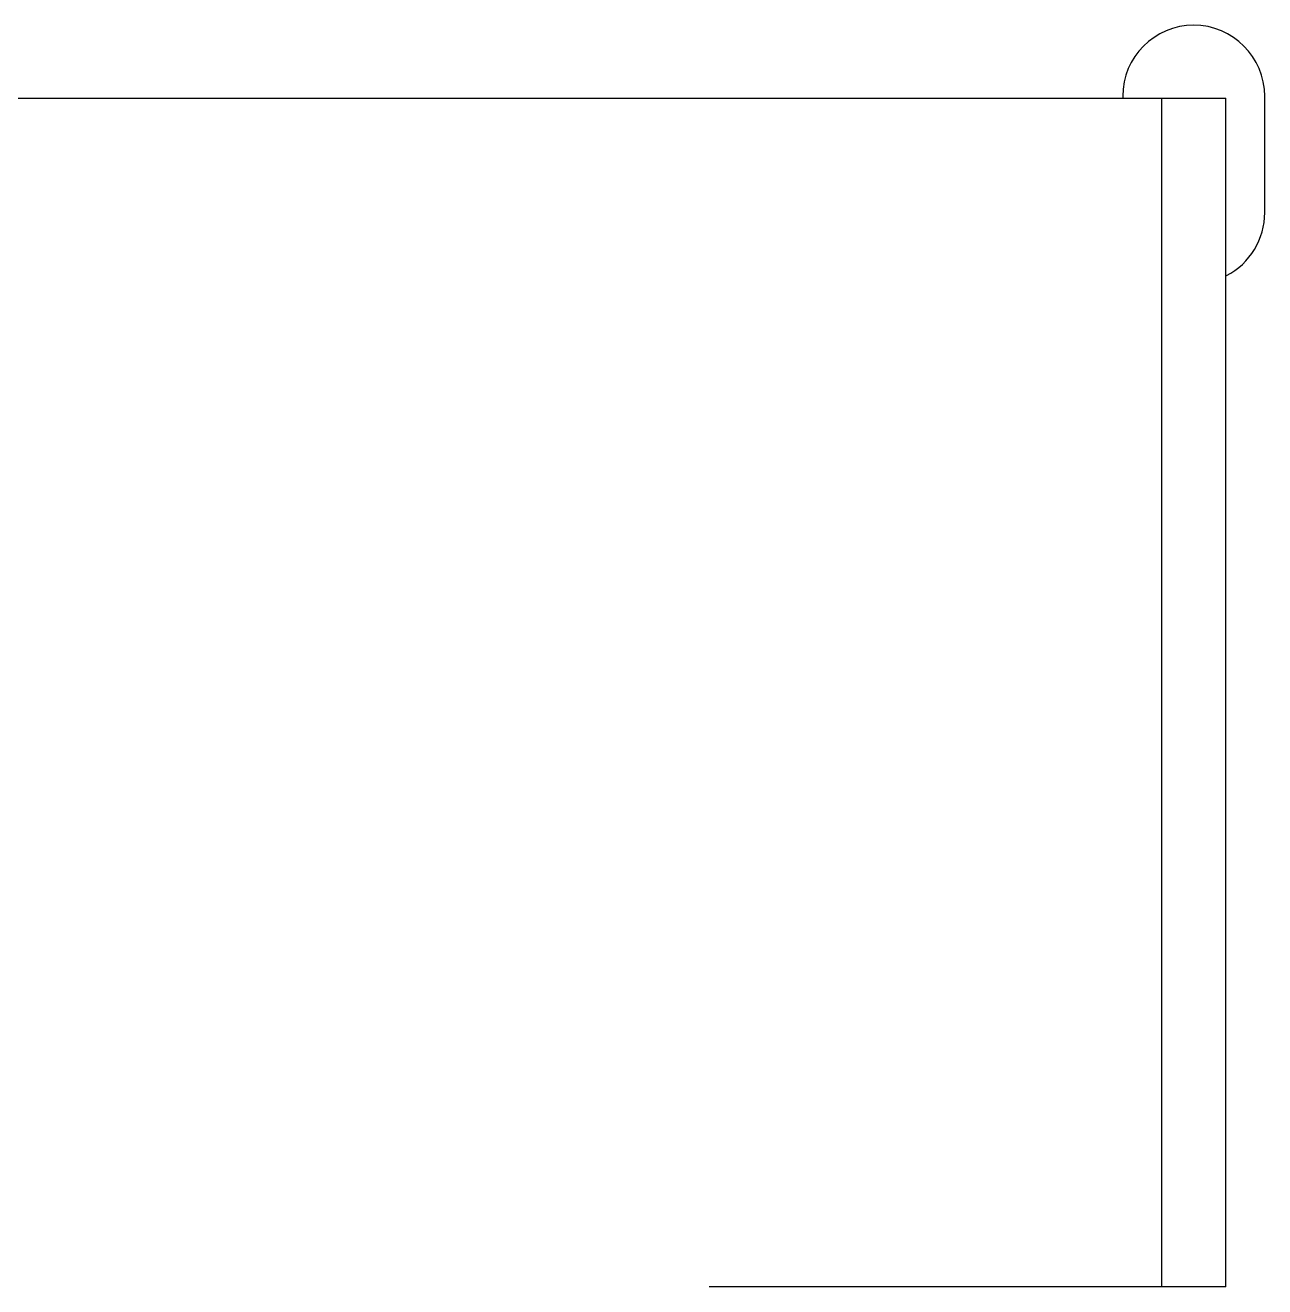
# Model space of a CAD drawing. Header units: millimetres. Extents: x -67 to 102, y -58 to 29.
# Drawn here: x 63.494 to 68.292, y -13.039 to -8.157 of the extents above; entities that cross this region are included whole.
import ezdxf

# ---------------------------------------------------------------- set-up
doc = ezdxf.new("R2010")
doc.units = ezdxf.units.MM
doc.header["$LTSCALE"] = 1.21
doc.header["$MEASUREMENT"] = 0
doc.layers.get('0').update_dxf_attribs({"linetype": 'CONTINUOUS'})

msp = doc.modelspace()

# ---------------------------------------------------------------- linework, layer by layer
at = {"color": 7, "linetype": 'Continuous'}
for p, q in [((56.7423, -8.4389), (68.1423, -8.4389)), ((67.7424, -8.4317), (67.7424, -8.4389)), ((67.8923, -8.4389), (67.8923, -13.0389)), ((68.1423, -13.0389), (68.1423, -8.4389)), ((68.2924, -8.8817), (68.2924, -8.4317)), ((68.1423, -13.0389), (66.1423, -13.0389))]:
    msp.add_line(p, q, dxfattribs=at)
for centre, start, end in [((68.0174, -8.4317), 0, 180), ((68.0174, -8.8817), 297.4274, 0)]:
    msp.add_arc(centre, 0.275, start, end, dxfattribs=at)

doc.saveas('drawing.dxf')
